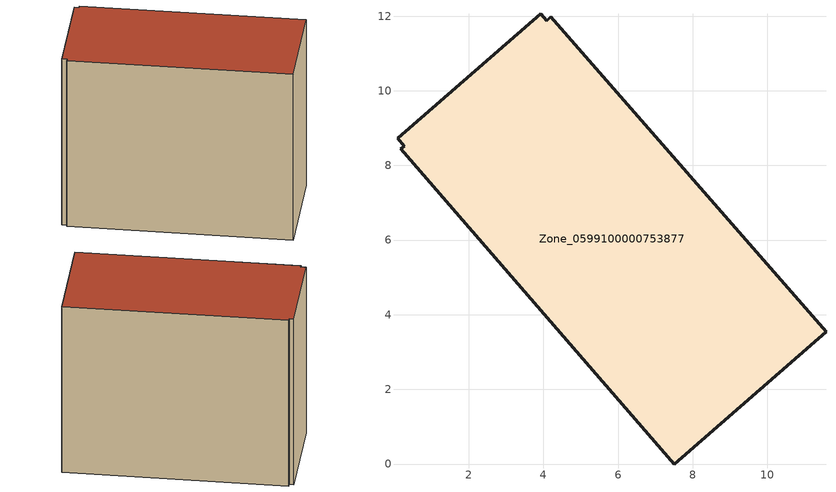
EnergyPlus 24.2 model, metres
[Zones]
Zone_0599100000753877
 floor ground (C_G): 3.93,12.06 4.09,11.88 4.2,11.98 11.57,3.54 7.5,0 0.18,8.44 0.27,8.52 0.09,8.73 z0
 wall outside (C_F): 11.57,3.54 4.2,11.98 4.09,11.88 3.93,12.06 0.09,8.73 0.27,8.52 0.18,8.44 7.5,0 11.57,3.54 z0:9.39
 roof outside (C_R): 4.09,11.88 3.93,12.06 0.09,8.73 0.27,8.52 0.18,8.44 7.5,0 11.57,3.54 4.2,11.98 z9.39
[BUILDING]
Pand.0599100000753877: North Axis=0; Terrain=City; Loads Convergence Tolerance Value=0.04; Temperature Convergence Tolerance Value=0.4; Solar Distribution=FullExterior; Maximum Number of Warmup Days=25; Minimum Number of Warmup Days=1
[Site:Location]
Rotterdam.The.Hague.AP_ZH_NLD Design_Conditions: Latitude=51.96; Longitude=4.45; Time Zone=1; Elevation=-4.5
[SITE:GROUNDTEMPERATURE:BUILDINGSURFACE]
18, 18, 18, 18, 18, 18, 18, 18, 18, 18, 18, 18
[MATERIAL] Thermal Absorptance=0.9; Solar Absorptance=0.7; Visible Absorptance=0.7
Name | Roughness | Thickness | Conductivity | Density | Specific Heat
G.TI.2006-2014 | MediumSmooth | 0.15 | 0.06 | 540 | 1210
F.TI.2006-2014 | Rough | 0.3 | 0.12 | 1920 | 840
R.TI.2006-2014 | MediumRough | 0.2 | 0.08 | 1500 | 1000
[CONSTRUCTION]
C_G: G.TI.2006-2014
C_F: F.TI.2006-2014
C_R: R.TI.2006-2014
[ZONE]
Zone_0599100000753877: Type=1; Multiplier=1; Ceiling Height=Autocalculate; Volume=Autocalculate; Floor Area=autocalculate; Part of Total Floor Area=Yes
[ZONEINFILTRATION:DESIGNFLOWRATE]
Infil_Zone_0599100000753877: Zone or ZoneList or Space or SpaceList=Zone_0599100000753877; Schedule=AlwaysOn; Design Flow Rate Calculation Method=Flow/Area; Flow Rate per Floor Area=0.0015; Constant Term Coefficient=1; Temperature Term Coefficient=0; Velocity Term Coefficient=0; Velocity Squared Term Coefficient=0
[HVACTEMPLATE:ZONE:IDEALLOADSAIRSYSTEM]
Zone_0599100000753877: Maximum Heating Supply Air Temperature=50; Minimum Cooling Supply Air Temperature=13; Maximum Heating Supply Air Humidity Ratio=0.0156; Minimum Cooling Supply Air Humidity Ratio=0.0077; Heating Limit=NoLimit; Cooling Limit=NoLimit; Dehumidification Control Type=ConstantSensibleHeatRatio; Cooling Sensible Heat Ratio=0.7; Dehumidification Setpoint=60; Humidification Control Type=None; Humidification Setpoint=30; Outdoor Air Method=None; Outdoor Air Flow Rate per Person=0.00944; Outdoor Air Flow Rate per Zone Floor Area=0; Outdoor Air Flow Rate per Zone=0; Demand Controlled Ventilation Type=None; Outdoor Air Economizer Type=NoEconomizer; Heat Recovery Type=None; Sensible Heat Recovery Effectiveness=0.7; Latent Heat Recovery Effectiveness=0.65
[ZONECONTROL:THERMOSTAT]
ThermostatControl_Zone_0599100000753877: Zone or ZoneList=Zone_0599100000753877; Control Type Schedule=DualSetpointControlType; Control 1=Thermostat_Zone_0599100000753877; Temperature Difference Between Cutout And Setpoint=0
[THERMOSTATSETPOINT:DUALSETPOINT]
Thermostat_Zone_0599100000753877: Heating Setpoint Temperature Schedule=HeatingSetpoint_Zone_0599100000753877; Cooling Setpoint Temperature Schedule=CoolingSetpoint_Zone_0599100000753877
[SCHEDULE:COMPACT]
HeatingSetpoint_Zone_0599100000753877: Through: 12/31, For: AllDays, Until: 24:00, 21
CoolingSetpoint_Zone_0599100000753877: Through: 12/31, For: AllDays, Until: 24:00, 24
DualSetpointControlType: Through: 12/31, For: AllDays, Until: 24:00, 4
AlwaysOn: Through: 12/31, For: AllDays, Until: 24:00, 1
